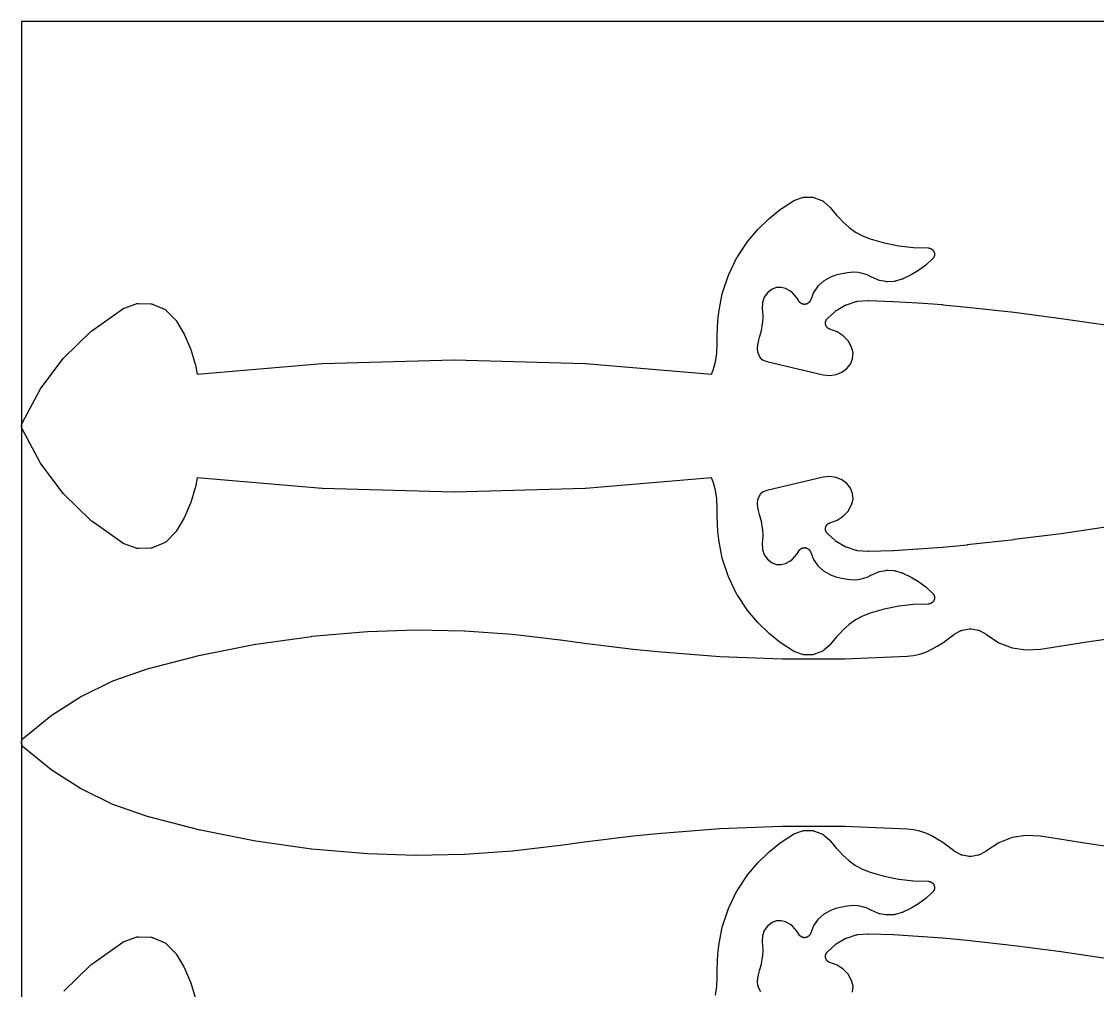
# Model space of a CAD drawing. Header units: metres. Extents: x 0 to 3000, y 0 to 1200.
# Drawn here: x 0 to 339.7, y 894 to 1200 of the extents above; entities that cross this region are included whole.
import ezdxf

# ---------------------------------------------------------------- set-up
doc = ezdxf.new("R2010")
doc.units = ezdxf.units.M

msp = doc.modelspace()

# ---------------------------------------------------------------- linework, layer by layer
at = {"color": 7}
msp.add_lwpolyline([(0, 0), (3000, 0), (3000, 1200), (0, 1200), (0, 0)], close=True, dxfattribs=at)
at = {"color": 1}
for points in [[(342.98, 1040.38), (328.22, 1038.26), (328.19, 1038.26), (313.4, 1036.37), (313.37, 1036.36), (298.56, 1034.69), (298.54, 1034.69), (298.53, 1034.68), (290.81, 1033.94), (290.77, 1033.94), (283.04, 1033.34), (283, 1033.34), (275.26, 1032.89), (275.22, 1032.89), (267.47, 1032.59), (267.45, 1032.59), (267.42, 1032.59), (267.35, 1032.59), (267.28, 1032.59), (267.25, 1032.6), (267.23, 1032.6), (263.94, 1032.87), (263.72, 1032.9), (263.5, 1032.96), (260.4, 1033.95), (260.19, 1034.03), (259.99, 1034.13), (257.18, 1035.79), (257, 1035.91), (256.82, 1036.06), (254.43, 1038.32), (254.37, 1038.38), (254.31, 1038.44), (254.3, 1038.45), (254.29, 1038.47), (254.24, 1038.53), (254.19, 1038.6), (254.18, 1038.61), (254.17, 1038.62), (254.13, 1038.69), (254.08, 1038.76), (254.07, 1038.77), (254.07, 1038.78), (254.03, 1038.86), (253.99, 1038.93), (253.98, 1038.95), (253.98, 1038.96), (253.95, 1039.04), (253.91, 1039.11), (253.91, 1039.13), (253.91, 1039.14), (253.88, 1039.22), (253.86, 1039.3), (253.86, 1039.32), (253.85, 1039.33), (253.84, 1039.41), (253.82, 1039.5), (253.82, 1039.51), (253.82, 1039.52), (253.81, 1039.61), (253.8, 1039.69), (253.8, 1039.71), (253.8, 1039.72), (253.8, 1039.8), (253.81, 1039.89), (253.81, 1039.9), (253.81, 1039.92), (253.82, 1040), (253.83, 1040.08), (253.83, 1040.1), (253.83, 1040.11), (253.85, 1040.19), (253.87, 1040.28), (253.87, 1040.29), (253.87, 1040.3), (253.9, 1040.38), (253.92, 1040.46), (253.93, 1040.48), (253.93, 1040.49), (253.97, 1040.57), (254, 1040.64), (254.01, 1040.66), (254.01, 1040.67), (254.05, 1040.74), (254.09, 1040.82), (254.1, 1040.83), (254.11, 1040.84), (254.16, 1040.91), (254.2, 1040.98), (254.21, 1040.99), (254.22, 1041), (254.28, 1041.07), (254.33, 1041.13), (254.34, 1041.14), (254.35, 1041.15), (254.41, 1041.21), (254.47, 1041.27), (254.48, 1041.28), (254.49, 1041.29), (254.56, 1041.34), (254.62, 1041.39), (254.63, 1041.4), (254.64, 1041.41), (254.72, 1041.45), (254.78, 1041.5), (254.8, 1041.51), (254.81, 1041.51), (254.88, 1041.55), (254.96, 1041.59), (254.97, 1041.6), (254.99, 1041.6), (255.06, 1041.63), (255.14, 1041.66), (257.54, 1042.5), (259.43, 1043.74), (260.97, 1045.39), (262.07, 1047.37), (262.5, 1049.2), (262.37, 1051), (261.72, 1052.68), (260.54, 1054.15), (258.95, 1055.29), (257.13, 1056.01), (255.2, 1056.28), (253.1, 1056.06), (235.32, 1051.93), (234.17, 1051.47), (233.34, 1050.8), (232.74, 1049.92), (232.39, 1048.79), (232.29, 1047.77), (232.33, 1046.65), (232.51, 1045.55), (232.85, 1044.35), (233.46, 1042.29), (233.51, 1042.07), (233.86, 1039.95), (233.89, 1039.72), (234, 1037.58), (233.99, 1037.35), (233.86, 1035.3), (233.91, 1033.27), (234.48, 1031.6), (235.51, 1030.17), (236.97, 1029.08), (238.36, 1028.57), (239.8, 1028.49), (241.22, 1028.81), (242.6, 1029.58), (243.37, 1030.24), (244.15, 1031.04), (244.84, 1031.91), (245.5, 1032.93), (245.51, 1032.96), (245.53, 1032.98), (245.57, 1033.04), (245.61, 1033.09), (245.63, 1033.11), (245.65, 1033.14), (245.69, 1033.19), (245.74, 1033.24), (245.76, 1033.26), (245.78, 1033.28), (245.83, 1033.33), (245.88, 1033.37), (245.91, 1033.39), (245.93, 1033.41), (245.98, 1033.45), (246.04, 1033.49), (246.06, 1033.51), (246.09, 1033.53), (246.15, 1033.56), (246.21, 1033.6), (246.23, 1033.61), (246.26, 1033.63), (246.32, 1033.65), (246.38, 1033.68), (246.41, 1033.69), (246.44, 1033.71), (246.5, 1033.73), (246.57, 1033.75), (246.59, 1033.76), (246.62, 1033.77), (246.69, 1033.79), (246.76, 1033.8), (246.78, 1033.81), (246.81, 1033.82), (246.88, 1033.83), (246.95, 1033.84), (246.98, 1033.84), (247.01, 1033.84), (247.08, 1033.84), (247.14, 1033.85), (247.17, 1033.85), (247.2, 1033.85), (247.27, 1033.85), (247.34, 1033.84), (247.37, 1033.84), (247.4, 1033.84), (247.47, 1033.83), (247.54, 1033.82), (247.56, 1033.81), (247.59, 1033.81), (247.66, 1033.79), (247.73, 1033.77), (247.75, 1033.76), (247.78, 1033.76), (247.85, 1033.73), (247.91, 1033.71), (247.94, 1033.7), (247.97, 1033.69), (248.03, 1033.66), (248.09, 1033.63), (248.12, 1033.61), (248.14, 1033.6), (248.2, 1033.57), (248.26, 1033.53), (248.28, 1033.51), (248.31, 1033.5), (248.36, 1033.46), (248.42, 1033.42), (248.44, 1033.4), (248.47, 1033.38), (248.52, 1033.33), (248.57, 1033.29), (248.59, 1033.27), (248.61, 1033.25), (248.66, 1033.19), (248.7, 1033.14), (248.72, 1033.12), (248.74, 1033.1), (248.78, 1033.04), (248.82, 1032.99), (248.84, 1032.96), (248.85, 1032.94), (248.89, 1032.88), (248.93, 1032.82), (248.94, 1032.8), (248.95, 1032.77), (248.98, 1032.71), (249.01, 1032.65), (249.02, 1032.62), (249.03, 1032.59), (250.03, 1030.1), (251.41, 1028.12), (253.2, 1026.49), (255.4, 1025.26), (257.11, 1024.64), (258.93, 1024.16), (260.79, 1023.86), (262.65, 1023.73), (264.12, 1023.79), (265.54, 1024.06), (266.92, 1024.52), (268.34, 1025.23), (268.38, 1025.25), (268.43, 1025.27), (270.38, 1026.13), (270.59, 1026.21), (270.82, 1026.27), (272.89, 1026.66), (273.12, 1026.69), (273.35, 1026.69), (275.45, 1026.59), (275.68, 1026.57), (275.91, 1026.52), (277.96, 1025.94), (278.02, 1025.91), (278.09, 1025.89), (278.12, 1025.88), (278.15, 1025.87), (278.21, 1025.84), (278.27, 1025.82), (280.69, 1024.67), (280.87, 1024.57), (283.16, 1023.19), (283.32, 1023.07), (285.46, 1021.46), (285.61, 1021.34), (287.58, 1019.51), (287.58, 1019.51), (287.59, 1019.51), (287.65, 1019.44), (287.72, 1019.37), (287.72, 1019.37), (287.72, 1019.37), (287.78, 1019.3), (287.84, 1019.22), (287.84, 1019.22), (287.85, 1019.22), (287.9, 1019.14), (287.95, 1019.06), (287.95, 1019.05), (287.95, 1019.05), (288, 1018.97), (288.04, 1018.88), (288.04, 1018.88), (288.04, 1018.88), (288.08, 1018.79), (288.11, 1018.7), (288.12, 1018.7), (288.12, 1018.7), (288.14, 1018.6), (288.17, 1018.51), (288.17, 1018.51), (288.17, 1018.51), (288.19, 1018.41), (288.21, 1018.32), (288.21, 1018.32), (288.21, 1018.31), (288.21, 1018.22), (288.22, 1018.12), (288.22, 1018.12), (288.22, 1018.12), (288.22, 1018.02), (288.22, 1017.93), (288.22, 1017.93), (288.22, 1017.92), (288.21, 1017.83), (288.2, 1017.73), (288.2, 1017.73), (288.2, 1017.73), (288.18, 1017.63), (288.16, 1017.54), (288.16, 1017.54), (288.16, 1017.54), (288.13, 1017.44), (288.1, 1017.35), (288.1, 1017.35), (288.1, 1017.35), (288.06, 1017.26), (288.02, 1017.17), (288.02, 1017.17), (288.02, 1017.17), (287.98, 1017.08), (287.93, 1017), (287.93, 1017), (287.93, 1017), (287.87, 1016.92), (287.82, 1016.84), (287.82, 1016.84), (287.82, 1016.83), (287.75, 1016.76), (287.69, 1016.69), (287.69, 1016.69), (287.69, 1016.68), (287.62, 1016.62), (287.55, 1016.55), (287.55, 1016.55), (287.55, 1016.55), (287.47, 1016.49), (287.4, 1016.43), (287.4, 1016.43), (287.39, 1016.42), (287.31, 1016.37), (287.24, 1016.32), (287.23, 1016.32), (287.23, 1016.32), (287.15, 1016.27), (287.06, 1016.23), (287.06, 1016.23), (287.06, 1016.23), (286.97, 1016.19), (286.88, 1016.16), (286.88, 1016.16), (286.87, 1016.16), (286.78, 1016.13), (286.69, 1016.1), (286.69, 1016.1), (286.69, 1016.1), (286.59, 1016.08), (286.5, 1016.07), (286.5, 1016.07), (286.49, 1016.06), (286.4, 1016.06), (286.3, 1016.05), (286.3, 1016.05), (286.3, 1016.05), (281.55, 1015.88), (276.93, 1015.33), (272.36, 1014.42), (267.89, 1013.15), (265.52, 1012.21), (263.3, 1011.01), (261.25, 1009.56), (259.33, 1007.83), (258.33, 1006.78), (257.32, 1005.67), (256.35, 1004.53), (255.39, 1003.34), (255.34, 1003.29), (255.3, 1003.24), (255.28, 1003.22), (255.26, 1003.2), (255.21, 1003.15), (255.16, 1003.1), (253.26, 1001.42), (253.12, 1001.31), (252.97, 1001.21), (252.82, 1001.12), (252.65, 1001.05), (250.35, 1000.17), (250.19, 1000.11), (250.02, 1000.07), (249.84, 1000.05), (249.67, 1000.04), (247.21, 1000), (247.03, 1000.01), (246.85, 1000.03), (246.67, 1000.06), (246.5, 1000.12), (244.12, 1000.97), (244.08, 1000.99), (244.05, 1001), (243.99, 1001.02), (243.99, 1001.02), (243.93, 1001.05), (243.9, 1001.06), (243.87, 1001.08), (243.82, 1001.11), (243.76, 1001.14), (243.73, 1001.16), (243.7, 1001.18), (239.8, 1003.7), (239.64, 1003.82), (236.02, 1006.7), (235.87, 1006.83), (232.54, 1010.06), (232.41, 1010.2), (229.41, 1013.75), (229.4, 1013.76), (229.38, 1013.78), (229.34, 1013.84), (229.29, 1013.91), (229.28, 1013.92), (229.27, 1013.93), (225.99, 1018.86), (225.86, 1019.09), (223.27, 1024.39), (223.17, 1024.64), (221.31, 1030.23), (221.24, 1030.48), (220.13, 1036.3), (220.12, 1036.38), (220.1, 1036.46), (219.85, 1038.9), (219.84, 1038.97), (219.67, 1041.42), (219.67, 1041.49), (219.58, 1043.94), (219.58, 1044.01), (219.59, 1046.42), (219.48, 1049.25), (219.07, 1051.97), (218.36, 1054.63), (217.85, 1055.91), (178.05, 1052.51), (177.94, 1052.51), (136.55, 1051.33), (136.44, 1051.33), (95.05, 1052.51), (94.93, 1052.51), (55.46, 1055.89), (54.92, 1052.93), (54.87, 1052.71), (53.47, 1048.11), (53.39, 1047.89), (51.46, 1043.49), (51.36, 1043.28), (48.93, 1039.11), (48.9, 1039.07), (48.87, 1039.02), (48.85, 1038.98), (48.82, 1038.95), (48.79, 1038.9), (48.76, 1038.86), (48.73, 1038.83), (48.7, 1038.79), (48.66, 1038.75), (48.63, 1038.71), (45.79, 1035.84), (45.65, 1035.71), (45.5, 1035.6), (45.34, 1035.5), (45.17, 1035.41), (41.59, 1033.86), (41.41, 1033.79), (41.23, 1033.74), (41.05, 1033.71), (40.86, 1033.69), (36.96, 1033.55), (36.77, 1033.55), (36.58, 1033.57), (36.4, 1033.61), (36.21, 1033.66), (32.42, 1035.03), (32.35, 1035.06), (32.28, 1035.08), (32.26, 1035.09), (32.24, 1035.1), (32.17, 1035.14), (32.1, 1035.17), (32.08, 1035.19), (32.06, 1035.2), (32, 1035.24), (31.94, 1035.28), (22.16, 1042.2), (22.03, 1042.3), (21.92, 1042.4), (13.38, 1050.71), (13.27, 1050.83), (13.17, 1050.95), (6.02, 1060.48), (5.93, 1060.6), (5.85, 1060.74), (0.23, 1071.32), (0.19, 1071.41), (0.15, 1071.49), (0.15, 1071.5), (0.15, 1071.5), (0.12, 1071.59), (0.09, 1071.68), (0.09, 1071.68), (0.08, 1071.69), (0.06, 1071.78), (0.04, 1071.87), (0.04, 1071.87), (0.04, 1071.88), (0.02, 1071.97), (0.01, 1072.06), (0.01, 1072.07), (0.01, 1072.07), (0, 1072.16), (0, 1072.26), (0, 1072.26), (0, 1072.27), (0, 1072.36), (0.01, 1072.45), (0.01, 1072.46), (0.01, 1072.46), (0.02, 1072.56), (0.04, 1072.65), (0.04, 1072.65), (0.04, 1072.66), (0.06, 1072.75), (0.08, 1072.84), (0.09, 1072.84), (0.09, 1072.85), (0.12, 1072.93), (0.15, 1073.02), (0.15, 1073.03), (0.15, 1073.03), (0.19, 1073.12), (0.23, 1073.2), (5.85, 1083.79), (5.93, 1083.92), (6.02, 1084.05), (13.17, 1093.58), (13.27, 1093.7), (13.38, 1093.81), (21.92, 1102.12), (22.03, 1102.22), (22.16, 1102.32), (31.94, 1109.25), (32, 1109.29), (32.06, 1109.33), (32.08, 1109.34), (32.1, 1109.35), (32.17, 1109.38), (32.24, 1109.42), (32.26, 1109.43), (32.28, 1109.44), (32.35, 1109.47), (32.42, 1109.5), (36.21, 1110.86), (36.4, 1110.92), (36.58, 1110.95), (36.77, 1110.97), (36.96, 1110.98), (40.86, 1110.83), (41.05, 1110.82), (41.23, 1110.78), (41.41, 1110.73), (41.59, 1110.67), (45.17, 1109.11), (45.34, 1109.03), (45.5, 1108.93), (45.65, 1108.81), (45.79, 1108.68), (48.63, 1105.81), (48.66, 1105.77), (48.7, 1105.73), (48.73, 1105.7), (48.76, 1105.66), (48.79, 1105.62), (48.82, 1105.58), (48.85, 1105.54), (48.87, 1105.51), (48.9, 1105.46), (48.93, 1105.41), (51.36, 1101.25), (51.46, 1101.04), (53.39, 1096.63), (53.47, 1096.42), (54.87, 1091.82), (54.92, 1091.59), (55.46, 1088.64), (94.93, 1092.01), (95.05, 1092.02), (136.44, 1093.19), (136.55, 1093.19), (177.94, 1092.02), (178.05, 1092.01), (217.85, 1088.61), (218.36, 1089.9), (219.07, 1092.55), (219.48, 1095.27), (219.59, 1098.1), (219.58, 1100.52), (219.58, 1100.59), (219.67, 1103.04), (219.67, 1103.11), (219.84, 1105.55), (219.85, 1105.62), (220.1, 1108.06), (220.12, 1108.14), (220.13, 1108.23), (221.24, 1114.04), (221.31, 1114.3), (223.17, 1119.89), (223.27, 1120.13), (225.86, 1125.43), (225.99, 1125.66), (229.27, 1130.59), (229.28, 1130.6), (229.29, 1130.62), (229.34, 1130.68), (229.38, 1130.75), (229.4, 1130.76), (229.41, 1130.77), (232.41, 1134.32), (232.54, 1134.46), (235.87, 1137.69), (236.02, 1137.82), (239.64, 1140.71), (239.8, 1140.82), (243.7, 1143.35), (243.73, 1143.37), (243.76, 1143.38), (243.82, 1143.41), (243.87, 1143.45), (243.9, 1143.46), (243.93, 1143.48), (243.99, 1143.5), (244.05, 1143.53), (244.08, 1143.54), (244.12, 1143.55), (246.5, 1144.41), (246.67, 1144.46), (246.85, 1144.5), (247.03, 1144.52), (247.21, 1144.52), (249.67, 1144.49), (249.84, 1144.48), (250.02, 1144.45), (250.19, 1144.41), (250.35, 1144.36), (252.65, 1143.47), (252.82, 1143.4), (252.97, 1143.32), (253.12, 1143.22), (253.26, 1143.1), (255.16, 1141.42), (255.21, 1141.37), (255.26, 1141.33), (255.28, 1141.3), (255.3, 1141.28), (255.34, 1141.23), (255.39, 1141.18), (256.35, 1139.99), (257.32, 1138.85), (258.33, 1137.74), (259.33, 1136.69), (261.25, 1134.97), (263.3, 1133.52), (265.52, 1132.32), (267.89, 1131.38), (272.36, 1130.1), (276.93, 1129.19), (281.55, 1128.65), (286.3, 1128.48), (286.3, 1128.48), (286.3, 1128.48), (286.4, 1128.47), (286.49, 1128.46), (286.5, 1128.46), (286.5, 1128.46), (286.59, 1128.44), (286.69, 1128.42), (286.69, 1128.42), (286.69, 1128.42), (286.78, 1128.4), (286.87, 1128.37), (286.88, 1128.37), (286.88, 1128.37), (286.97, 1128.33), (287.06, 1128.3), (287.06, 1128.29), (287.06, 1128.29), (287.15, 1128.25), (287.23, 1128.21), (287.23, 1128.2), (287.24, 1128.2), (287.31, 1128.15), (287.39, 1128.1), (287.4, 1128.1), (287.4, 1128.1), (287.47, 1128.04), (287.55, 1127.98), (287.55, 1127.97), (287.55, 1127.97), (287.62, 1127.91), (287.69, 1127.84), (287.69, 1127.84), (287.69, 1127.84), (287.75, 1127.76), (287.82, 1127.69), (287.82, 1127.69), (287.82, 1127.68), (287.87, 1127.61), (287.93, 1127.53), (287.93, 1127.53), (287.93, 1127.52), (287.98, 1127.44), (288.02, 1127.36), (288.02, 1127.35), (288.02, 1127.35), (288.06, 1127.26), (288.1, 1127.18), (288.1, 1127.17), (288.1, 1127.17), (288.13, 1127.08), (288.16, 1126.99), (288.16, 1126.99), (288.16, 1126.98), (288.18, 1126.89), (288.2, 1126.8), (288.2, 1126.79), (288.2, 1126.79), (288.21, 1126.7), (288.22, 1126.6), (288.22, 1126.6), (288.22, 1126.6), (288.22, 1126.5), (288.22, 1126.41), (288.22, 1126.4), (288.22, 1126.4), (288.21, 1126.3), (288.21, 1126.21), (288.21, 1126.21), (288.21, 1126.2), (288.19, 1126.11), (288.17, 1126.02), (288.17, 1126.01), (288.17, 1126.01), (288.14, 1125.92), (288.12, 1125.83), (288.12, 1125.83), (288.11, 1125.82), (288.08, 1125.73), (288.04, 1125.65), (288.04, 1125.64), (288.04, 1125.64), (288, 1125.56), (287.95, 1125.47), (287.95, 1125.47), (287.95, 1125.47), (287.9, 1125.39), (287.85, 1125.31), (287.84, 1125.3), (287.84, 1125.3), (287.78, 1125.23), (287.72, 1125.15), (287.72, 1125.15), (287.72, 1125.15), (287.65, 1125.08), (287.59, 1125.01), (287.58, 1125.01), (287.58, 1125.01), (285.61, 1123.19), (285.46, 1123.06), (283.32, 1121.45), (283.16, 1121.34), (280.87, 1119.95), (280.69, 1119.86), (278.27, 1118.71), (278.21, 1118.68), (278.15, 1118.65), (278.12, 1118.64), (278.09, 1118.63), (278.02, 1118.61), (277.96, 1118.59), (275.91, 1118.01), (275.68, 1117.95), (275.45, 1117.93), (273.35, 1117.84), (273.12, 1117.84), (272.89, 1117.87), (270.82, 1118.25), (270.59, 1118.31), (270.38, 1118.39), (268.43, 1119.25), (268.38, 1119.28), (268.34, 1119.29), (266.92, 1120.01), (265.54, 1120.47), (264.12, 1120.73), (262.65, 1120.8), (260.79, 1120.67), (258.93, 1120.36), (257.11, 1119.88), (255.4, 1119.26), (253.2, 1118.03), (251.41, 1116.41), (250.03, 1114.42), (249.03, 1111.93), (249.02, 1111.91), (249.01, 1111.88), (248.98, 1111.82), (248.95, 1111.75), (248.94, 1111.73), (248.93, 1111.7), (248.89, 1111.64), (248.85, 1111.58), (248.84, 1111.56), (248.82, 1111.54), (248.78, 1111.48), (248.74, 1111.42), (248.72, 1111.4), (248.7, 1111.38), (248.66, 1111.33), (248.61, 1111.28), (248.59, 1111.26), (248.57, 1111.24), (248.52, 1111.19), (248.47, 1111.14), (248.44, 1111.13), (248.42, 1111.11), (248.36, 1111.07), (248.31, 1111.03), (248.28, 1111.01), (248.26, 1110.99), (248.2, 1110.96), (248.14, 1110.92), (248.12, 1110.91), (248.09, 1110.9), (248.03, 1110.87), (247.97, 1110.84), (247.94, 1110.83), (247.91, 1110.81), (247.85, 1110.79), (247.78, 1110.77), (247.75, 1110.76), (247.73, 1110.75), (247.66, 1110.74), (247.59, 1110.72), (247.56, 1110.71), (247.54, 1110.71), (247.47, 1110.7), (247.4, 1110.69), (247.37, 1110.68), (247.34, 1110.68), (247.27, 1110.68), (247.2, 1110.67), (247.17, 1110.68), (247.14, 1110.67), (247.08, 1110.68), (247.01, 1110.68), (246.98, 1110.69), (246.95, 1110.69), (246.88, 1110.7), (246.81, 1110.71), (246.78, 1110.71), (246.76, 1110.72), (246.69, 1110.74), (246.62, 1110.75), (246.59, 1110.76), (246.57, 1110.77), (246.5, 1110.79), (246.44, 1110.82), (246.41, 1110.83), (246.38, 1110.84), (246.32, 1110.87), (246.26, 1110.9), (246.23, 1110.91), (246.21, 1110.93), (246.15, 1110.96), (246.09, 1111), (246.06, 1111.01), (246.04, 1111.03), (245.98, 1111.07), (245.93, 1111.11), (245.91, 1111.13), (245.88, 1111.15), (245.83, 1111.2), (245.78, 1111.24), (245.76, 1111.26), (245.74, 1111.28), (245.69, 1111.34), (245.65, 1111.39), (245.63, 1111.41), (245.61, 1111.43), (245.57, 1111.49), (245.53, 1111.54), (245.51, 1111.57), (245.5, 1111.59), (244.84, 1112.61), (244.15, 1113.48), (243.37, 1114.28), (242.6, 1114.94), (241.22, 1115.72), (239.8, 1116.04), (238.36, 1115.95), (236.97, 1115.45), (235.51, 1114.36), (234.48, 1112.92), (233.91, 1111.25), (233.86, 1109.23), (233.99, 1107.18), (234, 1106.94), (233.89, 1104.8), (233.86, 1104.57), (233.51, 1102.46), (233.46, 1102.23), (232.85, 1100.17), (232.51, 1098.98), (232.33, 1097.87), (232.29, 1096.76), (232.39, 1095.73), (232.74, 1094.6), (233.34, 1093.72), (234.17, 1093.05), (235.32, 1092.59), (253.1, 1088.47), (255.2, 1088.24), (257.13, 1088.51), (258.95, 1089.23), (260.54, 1090.37), (261.72, 1091.84), (262.37, 1093.52), (262.5, 1095.32), (262.07, 1097.15), (260.97, 1099.13), (259.43, 1100.78), (257.54, 1102.02), (255.14, 1102.86), (255.06, 1102.89), (254.99, 1102.92), (254.97, 1102.93), (254.96, 1102.93), (254.88, 1102.97), (254.81, 1103.01), (254.8, 1103.02), (254.78, 1103.03), (254.72, 1103.07), (254.64, 1103.12), (254.63, 1103.13), (254.62, 1103.13), (254.56, 1103.19), (254.49, 1103.24), (254.48, 1103.25), (254.47, 1103.26), (254.41, 1103.32), (254.35, 1103.37), (254.34, 1103.38), (254.33, 1103.39), (254.28, 1103.46), (254.22, 1103.52), (254.21, 1103.53), (254.2, 1103.55), (254.16, 1103.61), (254.11, 1103.68), (254.1, 1103.7), (254.09, 1103.71), (254.05, 1103.78), (254.01, 1103.85), (254.01, 1103.87), (254, 1103.88), (253.97, 1103.96), (253.93, 1104.03), (253.93, 1104.05), (253.92, 1104.06), (253.9, 1104.14), (253.87, 1104.22), (253.87, 1104.23), (253.87, 1104.25), (253.85, 1104.33), (253.83, 1104.41), (253.83, 1104.43), (253.83, 1104.44), (253.82, 1104.52), (253.81, 1104.61), (253.81, 1104.62), (253.81, 1104.64), (253.8, 1104.72), (253.8, 1104.8), (253.8, 1104.82), (253.8, 1104.83), (253.81, 1104.92), (253.82, 1105), (253.82, 1105.01), (253.82, 1105.03), (253.84, 1105.11), (253.85, 1105.19), (253.86, 1105.21), (253.86, 1105.22), (253.88, 1105.3), (253.91, 1105.38), (253.91, 1105.39), (253.91, 1105.41), (253.95, 1105.49), (253.98, 1105.56), (253.98, 1105.58), (253.99, 1105.59), (254.03, 1105.66), (254.07, 1105.74), (254.07, 1105.75), (254.08, 1105.76), (254.13, 1105.83), (254.17, 1105.9), (254.18, 1105.92), (254.19, 1105.93), (254.24, 1105.99), (254.29, 1106.06), (254.3, 1106.07), (254.31, 1106.08), (254.37, 1106.14), (254.43, 1106.2), (256.82, 1108.47), (257, 1108.61), (257.18, 1108.74), (259.99, 1110.39), (260.19, 1110.49), (260.4, 1110.57), (263.5, 1111.56), (263.72, 1111.62), (263.94, 1111.65), (267.23, 1111.93), (267.25, 1111.93), (267.28, 1111.93), (267.35, 1111.93), (267.42, 1111.93), (267.45, 1111.93), (267.47, 1111.93), (275.22, 1111.63), (275.26, 1111.63), (283, 1111.18), (283.04, 1111.18), (290.77, 1110.59), (290.81, 1110.58), (298.53, 1109.84), (298.54, 1109.84), (298.56, 1109.84), (313.37, 1108.16), (313.4, 1108.16), (328.19, 1106.26), (328.22, 1106.26), (342.98, 1104.14)], [(351.08, 938.26), (336.32, 940.38), (336.29, 940.38), (321.67, 942.7), (317.08, 942.97), (312.71, 942.28), (308.58, 940.68), (304.66, 938.11), (304.61, 938.07), (304.55, 938.04), (302.62, 936.94), (302.47, 936.87), (302.31, 936.8), (302.14, 936.75), (301.97, 936.71), (299.85, 936.35), (299.62, 936.32), (299.4, 936.32), (299.17, 936.35), (297.05, 936.71), (296.88, 936.75), (296.72, 936.8), (296.56, 936.87), (296.4, 936.94), (294.47, 938.04), (294.43, 938.06), (294.39, 938.09), (294.35, 938.12), (294.31, 938.14), (294.27, 938.17), (294.23, 938.2), (292.56, 939.51), (290.86, 940.69), (289.11, 941.79), (287.33, 942.79), (285.48, 943.64), (283.57, 944.28), (281.61, 944.72), (279.57, 944.95), (259.88, 945.78), (240.15, 945.81), (220.44, 945.05), (200.75, 943.5), (193.09, 942.7), (185.42, 941.81), (177.77, 940.84), (170.11, 939.77), (170.09, 939.77), (170.07, 939.77), (155.03, 937.98), (154.93, 937.97), (139.82, 936.94), (139.72, 936.93), (124.58, 936.66), (124.48, 936.66), (109.34, 937.15), (109.28, 937.16), (109.23, 937.16), (91.61, 938.67), (91.5, 938.68), (74, 941.17), (73.89, 941.19), (56.55, 944.65), (56.44, 944.67), (39.32, 949.09), (39.23, 949.11), (39.15, 949.14), (28.82, 952.77), (28.61, 952.86), (18.8, 957.65), (18.6, 957.76), (9.4, 963.65), (9.21, 963.78), (0.73, 970.71), (0.73, 970.72), (0.73, 970.72), (0.66, 970.78), (0.59, 970.84), (0.59, 970.85), (0.58, 970.85), (0.52, 970.92), (0.46, 970.99), (0.45, 970.99), (0.45, 971), (0.4, 971.07), (0.34, 971.15), (0.34, 971.15), (0.33, 971.15), (0.29, 971.23), (0.24, 971.32), (0.24, 971.32), (0.23, 971.32), (0.19, 971.41), (0.15, 971.49), (0.15, 971.5), (0.15, 971.5), (0.12, 971.59), (0.09, 971.68), (0.09, 971.68), (0.08, 971.69), (0.06, 971.78), (0.04, 971.87), (0.04, 971.87), (0.04, 971.88), (0.02, 971.97), (0.01, 972.06), (0.01, 972.07), (0.01, 972.07), (0, 972.16), (0, 972.26), (0, 972.26), (0, 972.27), (0, 972.36), (0.01, 972.45), (0.01, 972.46), (0.01, 972.46), (0.02, 972.56), (0.04, 972.65), (0.04, 972.65), (0.04, 972.66), (0.06, 972.75), (0.08, 972.84), (0.09, 972.84), (0.09, 972.85), (0.12, 972.93), (0.15, 973.02), (0.15, 973.03), (0.15, 973.03), (0.19, 973.12), (0.23, 973.2), (0.24, 973.2), (0.24, 973.21), (0.29, 973.29), (0.33, 973.37), (0.34, 973.37), (0.34, 973.38), (0.4, 973.45), (0.45, 973.53), (0.45, 973.53), (0.46, 973.53), (0.52, 973.6), (0.58, 973.67), (0.59, 973.68), (0.59, 973.68), (0.66, 973.74), (0.73, 973.81), (0.73, 973.81), (0.73, 973.81), (9.21, 980.74), (9.4, 980.88), (18.6, 986.76), (18.8, 986.88), (28.61, 991.66), (28.82, 991.75), (39.15, 995.39), (39.23, 995.41), (39.32, 995.44), (56.44, 999.85), (56.55, 999.88), (73.89, 1003.33), (74, 1003.35), (91.5, 1005.84), (91.61, 1005.85), (109.23, 1007.36), (109.28, 1007.37), (109.34, 1007.37), (124.48, 1007.86), (124.58, 1007.86), (139.72, 1007.59), (139.82, 1007.59), (154.93, 1006.56), (155.03, 1006.55), (170.07, 1004.76), (170.09, 1004.75), (170.11, 1004.75), (177.77, 1003.69), (185.42, 1002.71), (193.09, 1001.82), (200.75, 1001.02), (220.44, 999.48), (240.15, 998.72), (259.88, 998.75), (279.57, 999.57), (281.61, 999.8), (283.57, 1000.24), (285.48, 1000.88), (287.33, 1001.74), (289.11, 1002.73), (290.86, 1003.83), (292.56, 1005.02), (294.23, 1006.32), (294.27, 1006.35), (294.31, 1006.38), (294.35, 1006.41), (294.39, 1006.44), (294.43, 1006.46), (294.47, 1006.49), (296.4, 1007.58), (296.56, 1007.66), (296.72, 1007.72), (296.88, 1007.77), (297.05, 1007.81), (299.17, 1008.17), (299.4, 1008.2), (299.62, 1008.2), (299.85, 1008.17), (301.97, 1007.81), (302.14, 1007.77), (302.31, 1007.72), (302.47, 1007.66), (302.62, 1007.58), (304.55, 1006.49), (304.61, 1006.45), (304.66, 1006.42), (308.58, 1003.84), (312.71, 1002.25), (317.08, 1001.56), (321.67, 1001.82), (336.29, 1004.14), (336.32, 1004.14), (351.08, 1006.26)], [(219.07, 892.55), (219.48, 895.27), (219.59, 898.1), (219.58, 900.52), (219.58, 900.59), (219.67, 903.04), (219.67, 903.11), (219.84, 905.55), (219.85, 905.62), (220.1, 908.06), (220.12, 908.14), (220.13, 908.23), (221.24, 914.04), (221.31, 914.3), (223.17, 919.89), (223.27, 920.13), (225.86, 925.43), (225.99, 925.66), (229.27, 930.59), (229.28, 930.6), (229.29, 930.62), (229.34, 930.68), (229.38, 930.75), (229.4, 930.76), (229.41, 930.77), (232.41, 934.32), (232.54, 934.46), (235.87, 937.69), (236.02, 937.82), (239.64, 940.71), (239.8, 940.82), (243.7, 943.35), (243.73, 943.37), (243.76, 943.38), (243.82, 943.41), (243.87, 943.45), (243.9, 943.46), (243.93, 943.48), (243.99, 943.5), (244.05, 943.53), (244.08, 943.54), (244.12, 943.55), (246.5, 944.41), (246.67, 944.46), (246.85, 944.5), (247.03, 944.52), (247.21, 944.52), (249.67, 944.49), (249.84, 944.48), (250.02, 944.45), (250.19, 944.41), (250.35, 944.36), (252.65, 943.47), (252.82, 943.4), (252.97, 943.32), (253.12, 943.22), (253.26, 943.1), (255.16, 941.42), (255.21, 941.37), (255.26, 941.33), (255.28, 941.3), (255.3, 941.28), (255.34, 941.23), (255.39, 941.18), (256.35, 939.99), (257.32, 938.85), (258.33, 937.74), (259.33, 936.69), (261.25, 934.97), (263.3, 933.52), (265.52, 932.32), (267.89, 931.38), (272.36, 930.1), (276.93, 929.19), (281.55, 928.65), (286.3, 928.48), (286.3, 928.48), (286.3, 928.48), (286.4, 928.47), (286.49, 928.46), (286.5, 928.46), (286.5, 928.46), (286.59, 928.44), (286.69, 928.42), (286.69, 928.42), (286.69, 928.42), (286.78, 928.4), (286.87, 928.37), (286.88, 928.37), (286.88, 928.37), (286.97, 928.33), (287.06, 928.3), (287.06, 928.29), (287.06, 928.29), (287.15, 928.25), (287.23, 928.21), (287.23, 928.2), (287.24, 928.2), (287.31, 928.15), (287.39, 928.1), (287.4, 928.1), (287.4, 928.1), (287.47, 928.04), (287.55, 927.98), (287.55, 927.97), (287.55, 927.97), (287.62, 927.91), (287.69, 927.84), (287.69, 927.84), (287.69, 927.84), (287.75, 927.76), (287.82, 927.69), (287.82, 927.69), (287.82, 927.68), (287.87, 927.61), (287.93, 927.53), (287.93, 927.53), (287.93, 927.52), (287.98, 927.44), (288.02, 927.36), (288.02, 927.35), (288.02, 927.35), (288.06, 927.26), (288.1, 927.18), (288.1, 927.17), (288.1, 927.17), (288.13, 927.08), (288.16, 926.99), (288.16, 926.99), (288.16, 926.98), (288.18, 926.89), (288.2, 926.8), (288.2, 926.79), (288.2, 926.79), (288.21, 926.7), (288.22, 926.6), (288.22, 926.6), (288.22, 926.6), (288.22, 926.5), (288.22, 926.41), (288.22, 926.4), (288.22, 926.4), (288.21, 926.3), (288.21, 926.21), (288.21, 926.21), (288.21, 926.2), (288.19, 926.11), (288.17, 926.02), (288.17, 926.01), (288.17, 926.01), (288.14, 925.92), (288.12, 925.83), (288.12, 925.83), (288.11, 925.82), (288.08, 925.73), (288.04, 925.65), (288.04, 925.64), (288.04, 925.64), (288, 925.56), (287.95, 925.47), (287.95, 925.47), (287.95, 925.47), (287.9, 925.39), (287.85, 925.31), (287.84, 925.3), (287.84, 925.3), (287.78, 925.23), (287.72, 925.15), (287.72, 925.15), (287.72, 925.15), (287.65, 925.08), (287.59, 925.01), (287.58, 925.01), (287.58, 925.01), (285.61, 923.19), (285.46, 923.06), (283.32, 921.45), (283.16, 921.34), (280.87, 919.95), (280.69, 919.86), (278.27, 918.71), (278.21, 918.68), (278.15, 918.65), (278.12, 918.64), (278.09, 918.63), (278.02, 918.61), (277.96, 918.59), (275.91, 918.01), (275.68, 917.95), (275.45, 917.93), (273.35, 917.84), (273.12, 917.84), (272.89, 917.87), (270.82, 918.25), (270.59, 918.31), (270.38, 918.39), (268.43, 919.25), (268.38, 919.28), (268.34, 919.29), (266.92, 920.01), (265.54, 920.47), (264.12, 920.73), (262.65, 920.8), (260.79, 920.67), (258.93, 920.36), (257.11, 919.88), (255.4, 919.26), (253.2, 918.03), (251.41, 916.41), (250.03, 914.42), (249.03, 911.93), (249.02, 911.91), (249.01, 911.88), (248.98, 911.82), (248.95, 911.75), (248.94, 911.73), (248.93, 911.7), (248.89, 911.64), (248.85, 911.58), (248.84, 911.56), (248.82, 911.54), (248.78, 911.48), (248.74, 911.42), (248.72, 911.4), (248.7, 911.38), (248.66, 911.33), (248.61, 911.28), (248.59, 911.26), (248.57, 911.24), (248.52, 911.19), (248.47, 911.14), (248.44, 911.13), (248.42, 911.11), (248.36, 911.07), (248.31, 911.03), (248.28, 911.01), (248.26, 910.99), (248.2, 910.96), (248.14, 910.92), (248.12, 910.91), (248.09, 910.9), (248.03, 910.87), (247.97, 910.84), (247.94, 910.83), (247.91, 910.81), (247.85, 910.79), (247.78, 910.77), (247.75, 910.76), (247.73, 910.75), (247.66, 910.74), (247.59, 910.72), (247.56, 910.71), (247.54, 910.71), (247.47, 910.7), (247.4, 910.69), (247.37, 910.68), (247.34, 910.68), (247.27, 910.68), (247.2, 910.67), (247.17, 910.68), (247.14, 910.67), (247.08, 910.68), (247.01, 910.68), (246.98, 910.69), (246.95, 910.69), (246.88, 910.7), (246.81, 910.71), (246.78, 910.71), (246.76, 910.72), (246.69, 910.74), (246.62, 910.75), (246.59, 910.76), (246.57, 910.77), (246.5, 910.79), (246.44, 910.82), (246.41, 910.83), (246.38, 910.84), (246.32, 910.87), (246.26, 910.9), (246.23, 910.91), (246.21, 910.93), (246.15, 910.96), (246.09, 911), (246.06, 911.01), (246.04, 911.03), (245.98, 911.07), (245.93, 911.11), (245.91, 911.13), (245.88, 911.15), (245.83, 911.2), (245.78, 911.24), (245.76, 911.26), (245.74, 911.28), (245.69, 911.34), (245.65, 911.39), (245.63, 911.41), (245.61, 911.43), (245.57, 911.49), (245.53, 911.54), (245.51, 911.57), (245.5, 911.59), (244.84, 912.61), (244.15, 913.48), (243.37, 914.28), (242.6, 914.94), (241.22, 915.72), (239.8, 916.04), (238.36, 915.95), (236.97, 915.45), (235.51, 914.36), (234.48, 912.92), (233.91, 911.25), (233.86, 909.23), (233.99, 907.18), (234, 906.94), (233.89, 904.8), (233.86, 904.57), (233.51, 902.46), (233.46, 902.23), (232.85, 900.17), (232.51, 898.98), (232.33, 897.87), (232.29, 896.76), (232.39, 895.73), (232.74, 894.6), (233.34, 893.72)], [(13.38, 893.81), (21.92, 902.12), (22.03, 902.22), (22.16, 902.32), (31.94, 909.25), (32, 909.29), (32.06, 909.33), (32.08, 909.34), (32.1, 909.35), (32.17, 909.38), (32.24, 909.42), (32.26, 909.43), (32.28, 909.44), (32.35, 909.47), (32.42, 909.5), (36.21, 910.86), (36.4, 910.92), (36.58, 910.95), (36.77, 910.97), (36.96, 910.98), (40.86, 910.83), (41.05, 910.82), (41.23, 910.78), (41.41, 910.73), (41.59, 910.67), (45.17, 909.11), (45.34, 909.03), (45.5, 908.93), (45.65, 908.81), (45.79, 908.68), (48.63, 905.81), (48.66, 905.77), (48.7, 905.73), (48.73, 905.7), (48.76, 905.66), (48.79, 905.62), (48.82, 905.58), (48.85, 905.54), (48.87, 905.51), (48.9, 905.46), (48.93, 905.41), (51.36, 901.25), (51.46, 901.04), (53.39, 896.63), (53.47, 896.42), (54.87, 891.82)], [(262.37, 893.52), (262.5, 895.32), (262.07, 897.15), (260.97, 899.13), (259.43, 900.78), (257.54, 902.02), (255.14, 902.86), (255.06, 902.89), (254.99, 902.92), (254.97, 902.93), (254.96, 902.93), (254.88, 902.97), (254.81, 903.01), (254.8, 903.02), (254.78, 903.03), (254.72, 903.07), (254.64, 903.12), (254.63, 903.13), (254.62, 903.13), (254.56, 903.19), (254.49, 903.24), (254.48, 903.25), (254.47, 903.26), (254.41, 903.32), (254.35, 903.37), (254.34, 903.38), (254.33, 903.39), (254.28, 903.46), (254.22, 903.52), (254.21, 903.53), (254.2, 903.55), (254.16, 903.61), (254.11, 903.68), (254.1, 903.7), (254.09, 903.71), (254.05, 903.78), (254.01, 903.85), (254.01, 903.87), (254, 903.88), (253.97, 903.96), (253.93, 904.03), (253.93, 904.05), (253.92, 904.06), (253.9, 904.14), (253.87, 904.22), (253.87, 904.23), (253.87, 904.25), (253.85, 904.33), (253.83, 904.41), (253.83, 904.43), (253.83, 904.44), (253.82, 904.52), (253.81, 904.61), (253.81, 904.62), (253.81, 904.64), (253.8, 904.72), (253.8, 904.8), (253.8, 904.82), (253.8, 904.83), (253.81, 904.92), (253.82, 905), (253.82, 905.01), (253.82, 905.03), (253.84, 905.11), (253.85, 905.19), (253.86, 905.21), (253.86, 905.22), (253.88, 905.3), (253.91, 905.38), (253.91, 905.39), (253.91, 905.41), (253.95, 905.49), (253.98, 905.56), (253.98, 905.58), (253.99, 905.59), (254.03, 905.66), (254.07, 905.74), (254.07, 905.75), (254.08, 905.76), (254.13, 905.83), (254.17, 905.9), (254.18, 905.92), (254.19, 905.93), (254.24, 905.99), (254.29, 906.06), (254.3, 906.07), (254.31, 906.08), (254.37, 906.14), (254.43, 906.2), (256.82, 908.47), (257, 908.61), (257.18, 908.74), (259.99, 910.39), (260.19, 910.49), (260.4, 910.57), (263.5, 911.56), (263.72, 911.62), (263.94, 911.65), (267.23, 911.93), (267.25, 911.93), (267.28, 911.93), (267.35, 911.93), (267.42, 911.93), (267.45, 911.93), (267.47, 911.93), (275.22, 911.63), (275.26, 911.63), (283, 911.18), (283.04, 911.18), (290.77, 910.59), (290.81, 910.58), (298.53, 909.84), (298.54, 909.84), (298.56, 909.84), (313.37, 908.16), (313.4, 908.16), (328.19, 906.26), (328.22, 906.26), (342.98, 904.14)]]:
    msp.add_lwpolyline(points, dxfattribs=at)

doc.saveas('drawing.dxf')
